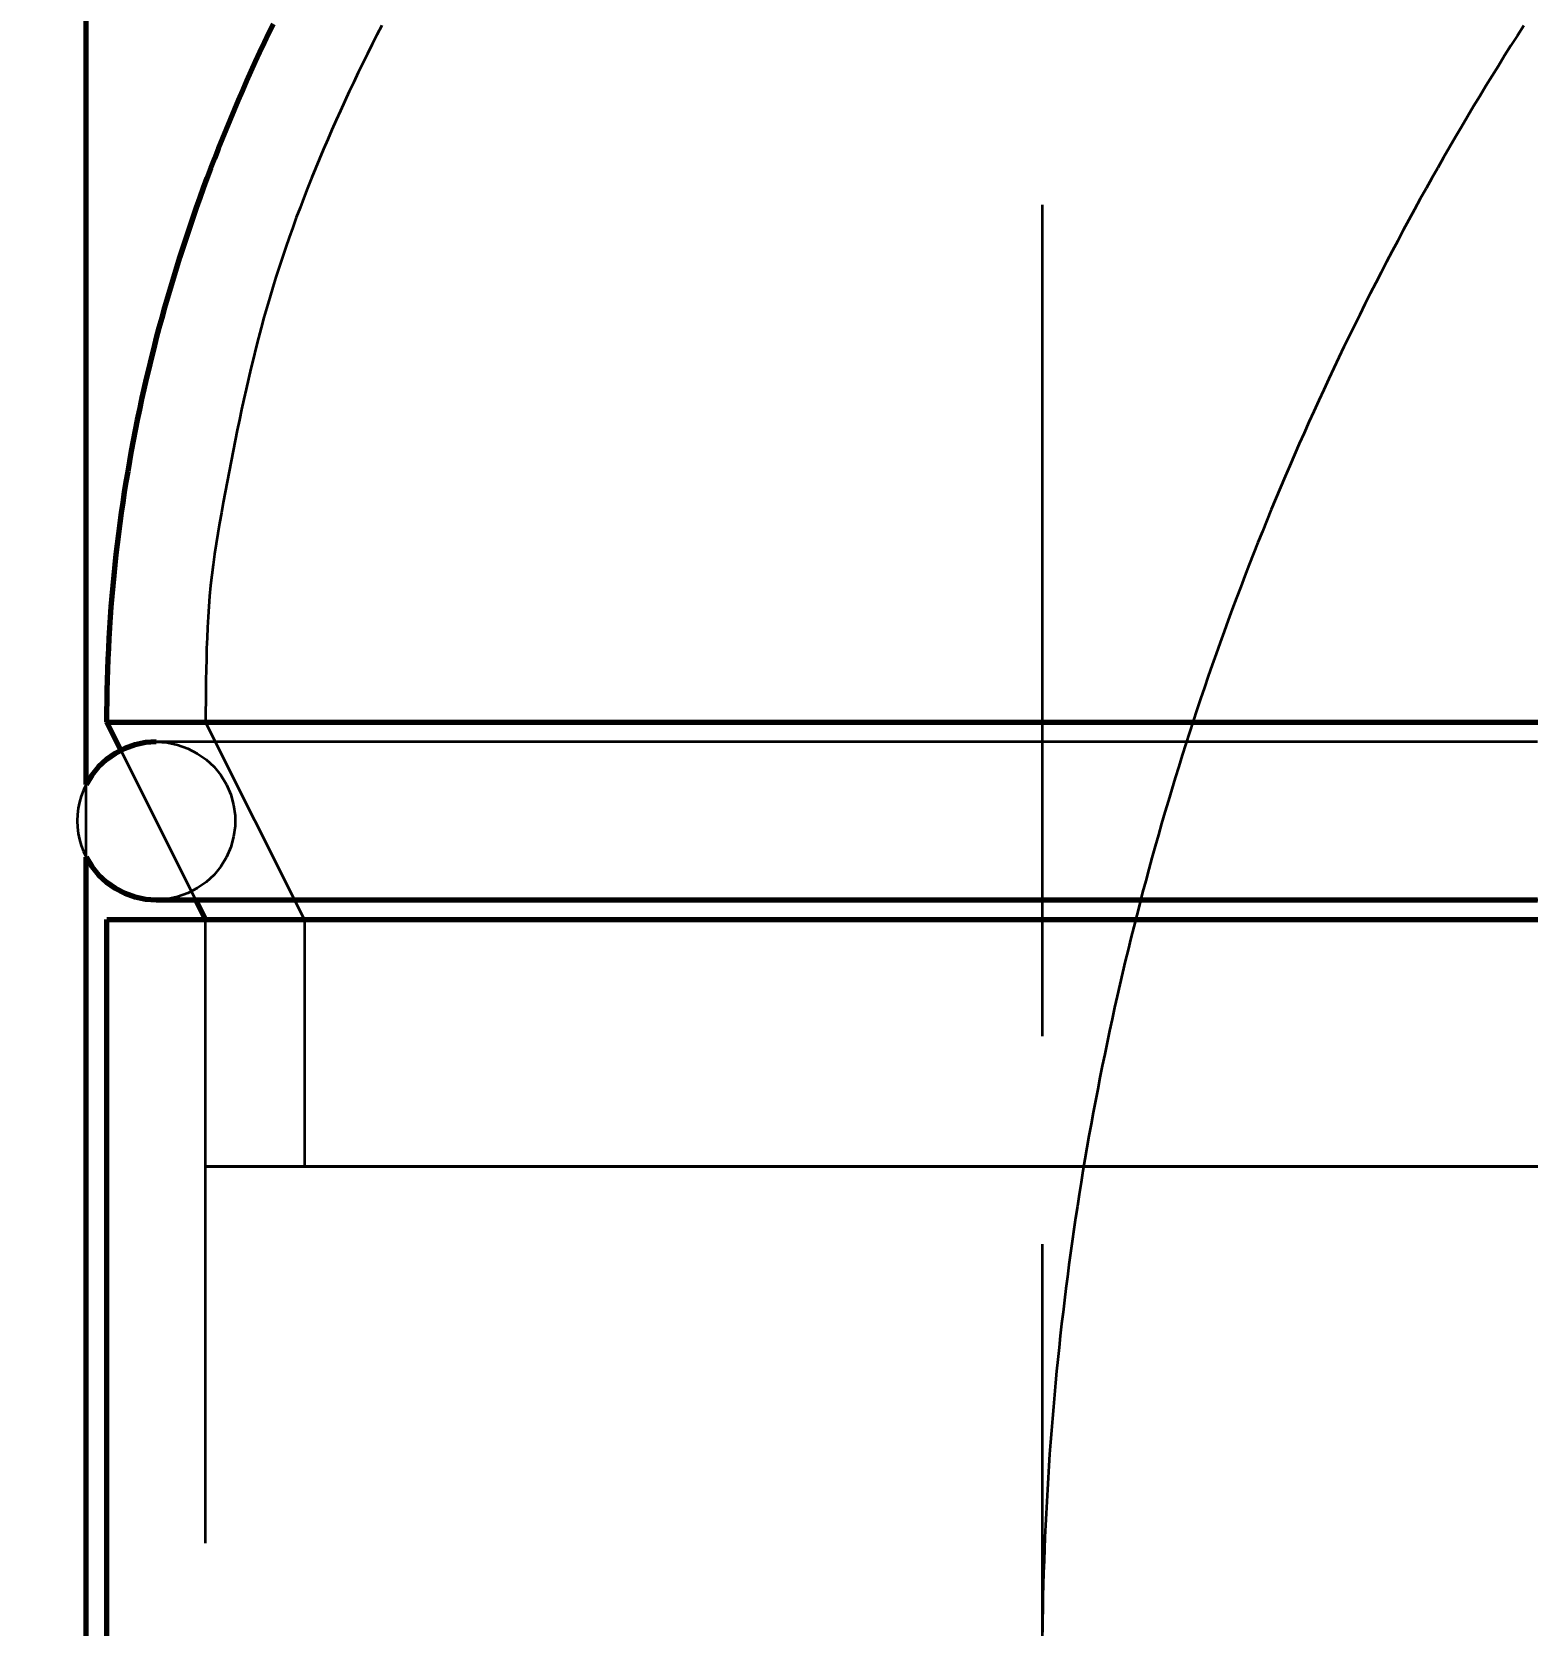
# Model space of a CAD drawing. Header units: millimetres. Extents: x 0 to 2382, y 0 to 420.
# Drawn here: x 139.64 to 146.83, y 294.11 to 301.77 of the extents above; entities that cross this region are included whole.
import ezdxf

# ---------------------------------------------------------------- set-up
doc = ezdxf.new("R2010")
doc.units = ezdxf.units.MM
doc.linetypes.add('IRAM-E-TRAZOS', pattern=[5, 4, -1])
for name, color, linetype, lineweight in [('01-VISIBLE', 7, 'CONTINUOUS', 70), ('02-OCULTA', 4, 'IRAM-E-TRAZOS', 35), ('04-COTA', 3, 'CONTINUOUS', 18)]:
    doc.layers.add(name, color=color, linetype=linetype, lineweight=lineweight)
doc.styles.add('ISO3098', font='isocpeur.ttf')
doc.dimstyles.new('FLAMA-IRAM', dxfattribs={"dimtxt": 3.5, "dimasz": 3.5, "dimexe": 2, "dimexo": 1.5, "dimgap": 1, "dimtad": 1, "dimdec": 1, "dimtxsty": 'ISO3098', "dimblk": 'IRAM_FLECHA', "dimblk1": 'IRAM_FLECHA', "dimblk2": 'IRAM_FLECHA', "dimcen": 2.5, "dimclrd": 256, "dimclre": 256, "dimclrt": 256, "dimazin": 3, "dimtfac": 1, "dimtmove": 0, "dimatfit": 3, "dimlwd": 18, "dimlwe": 18})

# ---------------------------------------------------------------- blocks, each defined once
blk = doc.blocks.new('IRAM_FLECHA')
blk.add_solid([(0, 0), (-1, 0.125), (-1, -0.125)])

msp = doc.modelspace()

# ---------------------------------------------------------------- linework, layer by layer
at = {"layer": '01-VISIBLE'}
for p, q in [((139.9, 298.1496), (139.9, 313.9621)), ((140.0676, 298.3149), (140, 298.45)), ((139.9, 285), (139.9, 297.8004)), ((140.475, 297.5), (140.4275, 297.595)), ((140, 270.2008), (140, 297.5))]:
    msp.add_line(p, q, dxfattribs=at)
for points in [[(140, 298.45), (140.0001, 298.5005), (140.0006, 298.551), (140.0014, 298.6015), (140.0026, 298.652), (140.0042, 298.7025), (140.0061, 298.7529), (140.0084, 298.8034), (140.011, 298.8538), (140.014, 298.9042), (140.0174, 298.9546), (140.0211, 299.005), (140.0252, 299.0553), (140.0296, 299.1056), (140.0344, 299.1559), (140.0396, 299.2061), (140.0451, 299.2563), (140.0509, 299.3065), (140.0571, 299.3566), (140.0636, 299.4067), (140.0705, 299.4567), (140.0777, 299.5067), (140.0853, 299.5567), (140.0932, 299.6065), (140.1015, 299.6564), (140.1101, 299.7061), (140.119, 299.7558), (140.1283, 299.8055), (140.1379, 299.8551), (140.1478, 299.9046), (140.1581, 299.954), (140.1687, 300.0034), (140.1797, 300.0527), (140.1909, 300.1019), (140.2025, 300.1511), (140.2144, 300.2002), (140.2267, 300.2492), (140.2392, 300.2981), (140.2521, 300.3469), (140.2653, 300.3957), (140.2788, 300.4443), (140.2927, 300.4929), (140.3068, 300.5414), (140.3213, 300.5897), (140.3361, 300.638), (140.3512, 300.6862), (140.3666, 300.7343), (140.3823, 300.7823), (140.3983, 300.8302), (140.4146, 300.878), (140.4312, 300.9257), (140.4481, 300.9733), (140.4653, 301.0208), (140.4828, 301.0682), (140.5006, 301.1154), (140.5187, 301.1626), (140.5371, 301.2096), (140.5557, 301.2565), (140.5747, 301.3034), (140.5939, 301.35), (140.6135, 301.3966), (140.6333, 301.4431), (140.6534, 301.4894), (140.6737, 301.5356), (140.6944, 301.5817), (140.7153, 301.6277), (140.7365, 301.6735), (140.7579, 301.7192), (140.7797, 301.7648), (140.8016, 301.8103)], [(140, 298.45), (140.0975, 298.45), (140.195, 298.45), (140.2925, 298.45), (140.39, 298.45), (140.4875, 298.45), (140.585, 298.45), (140.6825, 298.45), (140.78, 298.45), (140.8775, 298.45), (140.975, 298.45), (141.0725, 298.45), (141.17, 298.45), (141.2675, 298.45), (141.365, 298.45), (141.4625, 298.45), (141.56, 298.45), (141.6575, 298.45), (141.755, 298.45), (141.8525, 298.45), (141.95, 298.45), (142.0475, 298.45), (142.145, 298.45), (142.2425, 298.45), (142.34, 298.45), (142.4375, 298.45), (142.535, 298.45), (142.6325, 298.45), (142.73, 298.45), (142.8275, 298.45), (142.925, 298.45), (143.0225, 298.45), (143.12, 298.45), (143.2175, 298.45), (143.315, 298.45), (143.4125, 298.45), (143.51, 298.45), (143.6075, 298.45), (143.705, 298.45), (143.8025, 298.45), (143.9, 298.45), (143.9975, 298.45), (144.095, 298.45), (144.1925, 298.45), (144.29, 298.45), (144.3875, 298.45), (144.485, 298.45), (144.5825, 298.45), (144.68, 298.45), (144.7775, 298.45), (144.875, 298.45), (144.9725, 298.45), (145.07, 298.45), (145.1675, 298.45), (145.265, 298.45), (145.3625, 298.45), (145.46, 298.45), (145.5575, 298.45), (145.655, 298.45), (145.7525, 298.45), (145.85, 298.45), (145.9475, 298.45), (146.045, 298.45), (146.1425, 298.45), (146.24, 298.45), (146.3375, 298.45), (146.435, 298.45), (146.5325, 298.45), (146.63, 298.45), (146.7275, 298.45), (146.825, 298.45), (146.9225, 298.45)], [(140.2375, 298.355), (140.1857, 298.3515), (140.1349, 298.3409), (140.086, 298.3235), (140.04, 298.2996), (139.9976, 298.2697), (139.9597, 298.2342), (139.9269, 298.194), (139.9, 298.1496)], [(139.9, 297.8004), (139.9269, 297.756), (139.9597, 297.7158), (139.9976, 297.6803), (140.04, 297.6504), (140.086, 297.6265), (140.1349, 297.6091), (140.1857, 297.5985), (140.2375, 297.595)], [(140.2375, 297.595), (140.2692, 297.595), (140.3008, 297.595), (140.3325, 297.595), (140.3642, 297.595), (140.3958, 297.595), (140.4275, 297.595)], [(140.2375, 297.595), (140.3338, 297.595), (140.4301, 297.595), (140.5264, 297.595), (140.6228, 297.595), (140.7191, 297.595), (140.8154, 297.595), (140.9117, 297.595), (141.008, 297.595), (141.1043, 297.595), (141.2006, 297.595), (141.2969, 297.595), (141.3933, 297.595), (141.4896, 297.595), (141.5859, 297.595), (141.6822, 297.595), (141.7785, 297.595), (141.8748, 297.595), (141.9711, 297.595), (142.0674, 297.595), (142.1638, 297.595), (142.2601, 297.595), (142.3564, 297.595), (142.4527, 297.595), (142.549, 297.595), (142.6453, 297.595), (142.7416, 297.595), (142.8379, 297.595), (142.9343, 297.595), (143.0306, 297.595), (143.1269, 297.595), (143.2232, 297.595), (143.3195, 297.595), (143.4158, 297.595), (143.5121, 297.595), (143.6084, 297.595), (143.7048, 297.595), (143.8011, 297.595), (143.8974, 297.595), (143.9937, 297.595), (144.09, 297.595), (144.1863, 297.595), (144.2826, 297.595), (144.3789, 297.595), (144.4753, 297.595), (144.5716, 297.595), (144.6679, 297.595), (144.7642, 297.595), (144.8605, 297.595), (144.9568, 297.595), (145.0531, 297.595), (145.1494, 297.595), (145.2458, 297.595), (145.3421, 297.595), (145.4384, 297.595), (145.5347, 297.595), (145.631, 297.595), (145.7273, 297.595), (145.8236, 297.595), (145.9199, 297.595), (146.0163, 297.595), (146.1126, 297.595), (146.2089, 297.595), (146.3052, 297.595), (146.4015, 297.595), (146.4978, 297.595), (146.5941, 297.595), (146.6904, 297.595), (146.7868, 297.595), (146.8831, 297.595)], [(140, 297.5), (140.0975, 297.5), (140.195, 297.5), (140.2925, 297.5), (140.39, 297.5), (140.4875, 297.5), (140.585, 297.5), (140.6825, 297.5), (140.78, 297.5), (140.8775, 297.5), (140.975, 297.5), (141.0725, 297.5), (141.17, 297.5), (141.2675, 297.5), (141.365, 297.5), (141.4625, 297.5), (141.56, 297.5), (141.6575, 297.5), (141.755, 297.5), (141.8525, 297.5), (141.95, 297.5), (142.0475, 297.5), (142.145, 297.5), (142.2425, 297.5), (142.34, 297.5), (142.4375, 297.5), (142.535, 297.5), (142.6325, 297.5), (142.73, 297.5), (142.8275, 297.5), (142.925, 297.5), (143.0225, 297.5), (143.12, 297.5), (143.2175, 297.5), (143.315, 297.5), (143.4125, 297.5), (143.51, 297.5), (143.6075, 297.5), (143.705, 297.5), (143.8025, 297.5), (143.9, 297.5), (143.9975, 297.5), (144.095, 297.5), (144.1925, 297.5), (144.29, 297.5), (144.3875, 297.5), (144.485, 297.5), (144.5825, 297.5), (144.68, 297.5), (144.7775, 297.5), (144.875, 297.5), (144.9725, 297.5), (145.07, 297.5), (145.1675, 297.5), (145.265, 297.5), (145.3625, 297.5), (145.46, 297.5), (145.5575, 297.5), (145.655, 297.5), (145.7525, 297.5), (145.85, 297.5), (145.9475, 297.5), (146.045, 297.5), (146.1425, 297.5), (146.24, 297.5), (146.3375, 297.5), (146.435, 297.5), (146.5325, 297.5), (146.63, 297.5), (146.7275, 297.5), (146.825, 297.5), (146.9225, 297.5)]]:
    msp.add_lwpolyline(points, dxfattribs=at)
at = {"layer": '02-OCULTA'}
for p, q in [((144.5, 305.9382), (144.5, 290.177)), ((140.95, 297.5), (140.475, 298.45)), ((140.4275, 297.595), (140.0676, 298.3149)), ((139.9, 297.8004), (139.9, 298.1496)), ((140.475, 229.5), (140.475, 297.5)), ((140.475, 296.3125), (140.475, 297.5)), ((140.95, 297.5), (140.95, 296.3125))]:
    msp.add_line(p, q, dxfattribs=at)
for points in [[(141.3223, 301.8015), (141.2992, 301.7565), (141.2764, 301.7113), (141.2539, 301.666), (141.2315, 301.6206), (141.2095, 301.5751), (141.1877, 301.5294), (141.1661, 301.4837), (141.1448, 301.4378), (141.1237, 301.3918), (141.103, 301.3456), (141.0824, 301.2994), (141.0622, 301.253), (141.0423, 301.2065), (141.0226, 301.1599), (141.0033, 301.1131), (140.9842, 301.0663), (140.9655, 301.0193), (140.9471, 300.9721), (140.929, 300.9249), (140.9113, 300.8775), (140.894, 300.8299), (140.877, 300.7823), (140.8604, 300.7345), (140.8442, 300.6865), (140.8284, 300.6385), (140.813, 300.5903), (140.798, 300.5419), (140.7835, 300.4935), (140.7694, 300.4449), (140.7554, 300.3963), (140.7422, 300.3474), (140.7294, 300.2985), (140.717, 300.2494), (140.7048, 300.2003), (140.6928, 300.1512), (140.6811, 300.1019), (140.6697, 300.0526), (140.6586, 300.0033), (140.6478, 299.9539), (140.6372, 299.9044), (140.6269, 299.8548), (140.6168, 299.8053), (140.607, 299.7556), (140.5973, 299.706), (140.5878, 299.6563), (140.5784, 299.6065), (140.5692, 299.5568), (140.56, 299.507), (140.551, 299.4572), (140.5422, 299.4074), (140.5337, 299.3576), (140.5255, 299.3076), (140.5178, 299.2576), (140.5107, 299.2075), (140.5043, 299.1573), (140.4987, 299.107), (140.4939, 299.0567), (140.4898, 299.0062), (140.4865, 298.9558), (140.4837, 298.9052), (140.4815, 298.8547), (140.4797, 298.8041), (140.4783, 298.7536), (140.4772, 298.703), (140.4763, 298.6524), (140.4757, 298.6018), (140.4752, 298.5512), (140.475, 298.5006), (140.475, 298.45)], [(146.8175, 301.8016), (146.7867, 301.7535), (146.756, 301.7052), (146.7256, 301.6568), (146.6954, 301.6082), (146.6653, 301.5596), (146.6355, 301.5108), (146.6058, 301.4619), (146.5764, 301.413), (146.5471, 301.3638), (146.518, 301.3146), (146.4891, 301.2653), (146.4604, 301.2158), (146.4319, 301.1663), (146.4036, 301.1166), (146.3755, 301.0668), (146.3476, 301.0169), (146.3198, 300.9669), (146.2923, 300.9168), (146.265, 300.8666), (146.2379, 300.8163), (146.2109, 300.7658), (146.1842, 300.7153), (146.1576, 300.6647), (146.1313, 300.6139), (146.1051, 300.5631), (146.0792, 300.5121), (146.0535, 300.4611), (146.0279, 300.4099), (146.0026, 300.3587), (145.9774, 300.3073), (145.9525, 300.2559), (145.9277, 300.2043), (145.9032, 300.1527), (145.8789, 300.101), (145.8547, 300.0491), (145.8308, 299.9972), (145.8071, 299.9452), (145.7835, 299.8931), (145.7602, 299.8409), (145.7371, 299.7886), (145.7142, 299.7362), (145.6915, 299.6837), (145.669, 299.6312), (145.6467, 299.5785), (145.6246, 299.5258), (145.6027, 299.473), (145.581, 299.4201), (145.5596, 299.3671), (145.5383, 299.314), (145.5173, 299.2609), (145.4964, 299.2076), (145.4758, 299.1543), (145.4554, 299.1009), (145.4351, 299.0474), (145.4151, 298.9939), (145.3953, 298.9402), (145.3757, 298.8865), (145.3564, 298.8327), (145.3372, 298.7789), (145.3182, 298.7249), (145.2995, 298.6709), (145.2809, 298.6168), (145.2626, 298.5627), (145.2445, 298.5084), (145.2266, 298.4541), (145.2089, 298.3998), (145.1914, 298.3453), (145.1742, 298.2908), (145.1571, 298.2363), (145.1403, 298.1816), (145.1237, 298.1269), (145.1073, 298.0722), (145.0911, 298.0173), (145.0751, 297.9624), (145.0593, 297.9075), (145.0438, 297.8524), (145.0285, 297.7974), (145.0133, 297.7422), (144.9984, 297.687), (144.9837, 297.6318), (144.9693, 297.5765), (144.955, 297.5211), (144.941, 297.4657), (144.9272, 297.4102), (144.9136, 297.3547), (144.9002, 297.2991), (144.887, 297.2434), (144.874, 297.1878), (144.8613, 297.132), (144.8488, 297.0762), (144.8365, 297.0204), (144.8244, 296.9645), (144.8125, 296.9086), (144.8009, 296.8526), (144.7895, 296.7966), (144.7783, 296.7405), (144.7673, 296.6844), (144.7565, 296.6283), (144.746, 296.5721), (144.7356, 296.5158), (144.7255, 296.4596), (144.7156, 296.4033), (144.706, 296.3469), (144.6965, 296.2905), (144.6873, 296.2341), (144.6783, 296.1776), (144.6695, 296.1211), (144.6609, 296.0646), (144.6526, 296.0081), (144.6445, 295.9515), (144.6366, 295.8948), (144.6289, 295.8382), (144.6214, 295.7815), (144.6142, 295.7248), (144.6072, 295.668), (144.6004, 295.6113), (144.5938, 295.5545), (144.5875, 295.4977), (144.5813, 295.4408), (144.5754, 295.384), (144.5697, 295.3271), (144.5643, 295.2702), (144.559, 295.2132), (144.554, 295.1563), (144.5492, 295.0993), (144.5446, 295.0423), (144.5403, 294.9853), (144.5362, 294.9283), (144.5323, 294.8712), (144.5286, 294.8142), (144.5251, 294.7571), (144.5219, 294.7), (144.5189, 294.6429), (144.5161, 294.5858), (144.5135, 294.5287), (144.5112, 294.4716), (144.509, 294.4145), (144.5071, 294.3573), (144.5055, 294.3002), (144.504, 294.243), (144.5028, 294.1858), (144.5018, 294.1287), (144.501, 294.0715)], [(146.8175, 301.8016), (146.7867, 301.7535), (146.756, 301.7052), (146.7256, 301.6568), (146.6954, 301.6082), (146.6653, 301.5596), (146.6355, 301.5108), (146.6058, 301.4619), (146.5764, 301.413), (146.5471, 301.3638), (146.518, 301.3146), (146.4891, 301.2653), (146.4604, 301.2158), (146.4319, 301.1663), (146.4036, 301.1166), (146.3755, 301.0668), (146.3476, 301.0169), (146.3198, 300.9669), (146.2923, 300.9168), (146.265, 300.8666), (146.2379, 300.8163), (146.2109, 300.7658), (146.1842, 300.7153), (146.1576, 300.6647), (146.1313, 300.6139), (146.1051, 300.5631), (146.0792, 300.5121), (146.0535, 300.4611), (146.0279, 300.4099), (146.0026, 300.3587), (145.9774, 300.3073), (145.9525, 300.2559), (145.9277, 300.2043), (145.9032, 300.1527), (145.8789, 300.101), (145.8547, 300.0491), (145.8308, 299.9972), (145.8071, 299.9452), (145.7835, 299.8931), (145.7602, 299.8409), (145.7371, 299.7886), (145.7142, 299.7362), (145.6915, 299.6837), (145.669, 299.6312), (145.6467, 299.5785), (145.6246, 299.5258), (145.6027, 299.473), (145.581, 299.4201), (145.5596, 299.3671), (145.5383, 299.314), (145.5173, 299.2609), (145.4964, 299.2076), (145.4758, 299.1543), (145.4554, 299.1009), (145.4351, 299.0474), (145.4151, 298.9939), (145.3953, 298.9402), (145.3757, 298.8865), (145.3564, 298.8327), (145.3372, 298.7789), (145.3182, 298.7249), (145.2995, 298.6709), (145.2809, 298.6168), (145.2626, 298.5627), (145.2445, 298.5084), (145.2266, 298.4541), (145.2089, 298.3998), (145.1914, 298.3453), (145.1742, 298.2908), (145.1571, 298.2363), (145.1403, 298.1816), (145.1237, 298.1269), (145.1073, 298.0722), (145.0911, 298.0173), (145.0751, 297.9624), (145.0593, 297.9075), (145.0438, 297.8524), (145.0285, 297.7974), (145.0133, 297.7422), (144.9984, 297.687), (144.9837, 297.6318), (144.9693, 297.5765), (144.955, 297.5211), (144.941, 297.4657), (144.9272, 297.4102), (144.9136, 297.3547), (144.9002, 297.2991), (144.887, 297.2434), (144.874, 297.1878), (144.8613, 297.132), (144.8488, 297.0762), (144.8365, 297.0204), (144.8244, 296.9645), (144.8125, 296.9086), (144.8009, 296.8526), (144.7895, 296.7966), (144.7783, 296.7405), (144.7673, 296.6844), (144.7565, 296.6283), (144.746, 296.5721), (144.7356, 296.5158), (144.7255, 296.4596), (144.7156, 296.4033), (144.706, 296.3469), (144.6965, 296.2905), (144.6873, 296.2341), (144.6783, 296.1776), (144.6695, 296.1211), (144.6609, 296.0646), (144.6526, 296.0081), (144.6445, 295.9515), (144.6366, 295.8948), (144.6289, 295.8382), (144.6214, 295.7815), (144.6142, 295.7248), (144.6072, 295.668), (144.6004, 295.6113), (144.5938, 295.5545), (144.5875, 295.4977), (144.5813, 295.4408), (144.5754, 295.384), (144.5697, 295.3271), (144.5643, 295.2702), (144.559, 295.2132), (144.554, 295.1563), (144.5492, 295.0993), (144.5446, 295.0423), (144.5403, 294.9853), (144.5362, 294.9283), (144.5323, 294.8712), (144.5286, 294.8142), (144.5251, 294.7571), (144.5219, 294.7), (144.5189, 294.6429), (144.5161, 294.5858), (144.5135, 294.5287), (144.5112, 294.4716), (144.509, 294.4145), (144.5071, 294.3573), (144.5055, 294.3002), (144.504, 294.243), (144.5028, 294.1858), (144.5018, 294.1287), (144.501, 294.0715)], [(146.9225, 298.45), (146.825, 298.45), (146.7275, 298.45), (146.63, 298.45), (146.5325, 298.45), (146.435, 298.45), (146.3375, 298.45), (146.24, 298.45), (146.1425, 298.45), (146.045, 298.45), (145.9475, 298.45), (145.85, 298.45), (145.7525, 298.45), (145.655, 298.45), (145.5575, 298.45), (145.46, 298.45), (145.3625, 298.45), (145.265, 298.45), (145.1675, 298.45), (145.07, 298.45), (144.9725, 298.45), (144.875, 298.45), (144.7775, 298.45), (144.68, 298.45), (144.5825, 298.45), (144.485, 298.45), (144.3875, 298.45), (144.29, 298.45), (144.1925, 298.45), (144.095, 298.45), (143.9975, 298.45), (143.9, 298.45), (143.8025, 298.45), (143.705, 298.45), (143.6075, 298.45), (143.51, 298.45), (143.4125, 298.45), (143.315, 298.45), (143.2175, 298.45), (143.12, 298.45), (143.0225, 298.45), (142.925, 298.45), (142.8275, 298.45), (142.73, 298.45), (142.6325, 298.45), (142.535, 298.45), (142.4375, 298.45), (142.34, 298.45), (142.2425, 298.45), (142.145, 298.45), (142.0475, 298.45), (141.95, 298.45), (141.8525, 298.45), (141.755, 298.45), (141.6575, 298.45), (141.56, 298.45), (141.4625, 298.45), (141.365, 298.45), (141.2675, 298.45), (141.17, 298.45), (141.0725, 298.45), (140.975, 298.45), (140.8775, 298.45), (140.78, 298.45), (140.6825, 298.45), (140.585, 298.45), (140.4875, 298.45), (140.39, 298.45), (140.2925, 298.45), (140.195, 298.45), (140.0975, 298.45), (140, 298.45)], [(146.8484, 298.45), (146.7533, 298.45), (146.6581, 298.45), (146.563, 298.45), (146.4679, 298.45), (146.3728, 298.45), (146.2776, 298.45), (146.1825, 298.45), (146.0874, 298.45), (145.9923, 298.45), (145.8971, 298.45), (145.802, 298.45), (145.7069, 298.45), (145.6118, 298.45), (145.5166, 298.45), (145.4215, 298.45), (145.3264, 298.45), (145.2313, 298.45), (145.1361, 298.45), (145.041, 298.45), (144.9459, 298.45), (144.8508, 298.45), (144.7556, 298.45), (144.6605, 298.45), (144.5654, 298.45), (144.4703, 298.45), (144.3751, 298.45), (144.28, 298.45), (144.1849, 298.45), (144.0898, 298.45), (143.9946, 298.45), (143.8995, 298.45), (143.8044, 298.45), (143.7093, 298.45), (143.6141, 298.45), (143.519, 298.45), (143.4239, 298.45), (143.3288, 298.45), (143.2336, 298.45), (143.1385, 298.45), (143.0434, 298.45), (142.9483, 298.45), (142.8531, 298.45), (142.758, 298.45), (142.6629, 298.45), (142.5678, 298.45), (142.4726, 298.45), (142.3775, 298.45), (142.2824, 298.45), (142.1873, 298.45), (142.0921, 298.45), (141.997, 298.45), (141.9019, 298.45), (141.8068, 298.45), (141.7116, 298.45), (141.6165, 298.45), (141.5214, 298.45), (141.4263, 298.45), (141.3311, 298.45), (141.236, 298.45), (141.1409, 298.45), (141.0458, 298.45), (140.9506, 298.45), (140.8555, 298.45), (140.7604, 298.45), (140.6653, 298.45), (140.5701, 298.45), (140.475, 298.45)], [(140.475, 298.45), (140.5701, 298.45), (140.6653, 298.45), (140.7604, 298.45), (140.8555, 298.45), (140.9506, 298.45), (141.0458, 298.45), (141.1409, 298.45), (141.236, 298.45), (141.3311, 298.45), (141.4263, 298.45), (141.5214, 298.45), (141.6165, 298.45), (141.7116, 298.45), (141.8068, 298.45), (141.9019, 298.45), (141.997, 298.45), (142.0921, 298.45), (142.1873, 298.45), (142.2824, 298.45), (142.3775, 298.45), (142.4726, 298.45), (142.5678, 298.45), (142.6629, 298.45), (142.758, 298.45), (142.8531, 298.45), (142.9483, 298.45), (143.0434, 298.45), (143.1385, 298.45), (143.2336, 298.45), (143.3288, 298.45), (143.4239, 298.45), (143.519, 298.45), (143.6141, 298.45), (143.7093, 298.45), (143.8044, 298.45), (143.8995, 298.45), (143.9946, 298.45), (144.0898, 298.45), (144.1849, 298.45), (144.28, 298.45), (144.3751, 298.45), (144.4703, 298.45), (144.5654, 298.45), (144.6605, 298.45), (144.7556, 298.45), (144.8508, 298.45), (144.9459, 298.45), (145.041, 298.45), (145.1361, 298.45), (145.2313, 298.45), (145.3264, 298.45), (145.4215, 298.45), (145.5166, 298.45), (145.6118, 298.45), (145.7069, 298.45), (145.802, 298.45), (145.8971, 298.45), (145.9923, 298.45), (146.0874, 298.45), (146.1825, 298.45), (146.2776, 298.45), (146.3728, 298.45), (146.4679, 298.45), (146.563, 298.45), (146.6581, 298.45), (146.7533, 298.45), (146.8484, 298.45)], [(146.8831, 298.355), (146.7868, 298.355), (146.6904, 298.355), (146.5941, 298.355), (146.4978, 298.355), (146.4015, 298.355), (146.3052, 298.355), (146.2089, 298.355), (146.1126, 298.355), (146.0163, 298.355), (145.9199, 298.355), (145.8236, 298.355), (145.7273, 298.355), (145.631, 298.355), (145.5347, 298.355), (145.4384, 298.355), (145.3421, 298.355), (145.2458, 298.355), (145.1494, 298.355), (145.0531, 298.355), (144.9568, 298.355), (144.8605, 298.355), (144.7642, 298.355), (144.6679, 298.355), (144.5716, 298.355), (144.4753, 298.355), (144.3789, 298.355), (144.2826, 298.355), (144.1863, 298.355), (144.09, 298.355), (143.9937, 298.355), (143.8974, 298.355), (143.8011, 298.355), (143.7048, 298.355), (143.6084, 298.355), (143.5121, 298.355), (143.4158, 298.355), (143.3195, 298.355), (143.2232, 298.355), (143.1269, 298.355), (143.0306, 298.355), (142.9343, 298.355), (142.8379, 298.355), (142.7416, 298.355), (142.6453, 298.355), (142.549, 298.355), (142.4527, 298.355), (142.3564, 298.355), (142.2601, 298.355), (142.1638, 298.355), (142.0674, 298.355), (141.9711, 298.355), (141.8748, 298.355), (141.7785, 298.355), (141.6822, 298.355), (141.5859, 298.355), (141.4896, 298.355), (141.3933, 298.355), (141.2969, 298.355), (141.2006, 298.355), (141.1043, 298.355), (141.008, 298.355), (140.9117, 298.355), (140.8154, 298.355), (140.7191, 298.355), (140.6228, 298.355), (140.5264, 298.355), (140.4301, 298.355), (140.3338, 298.355), (140.2375, 298.355)], [(146.8831, 298.355), (146.7868, 298.355), (146.6904, 298.355), (146.5941, 298.355), (146.4978, 298.355), (146.4015, 298.355), (146.3052, 298.355), (146.2089, 298.355), (146.1126, 298.355), (146.0163, 298.355), (145.9199, 298.355), (145.8236, 298.355), (145.7273, 298.355), (145.631, 298.355), (145.5347, 298.355), (145.4384, 298.355), (145.3421, 298.355), (145.2458, 298.355), (145.1494, 298.355), (145.0531, 298.355), (144.9568, 298.355), (144.8605, 298.355), (144.7642, 298.355), (144.6679, 298.355), (144.5716, 298.355), (144.4753, 298.355), (144.3789, 298.355), (144.2826, 298.355), (144.1863, 298.355), (144.09, 298.355), (143.9937, 298.355), (143.8974, 298.355), (143.8011, 298.355), (143.7048, 298.355), (143.6084, 298.355), (143.5121, 298.355), (143.4158, 298.355), (143.3195, 298.355), (143.2232, 298.355), (143.1269, 298.355), (143.0306, 298.355), (142.9343, 298.355), (142.8379, 298.355), (142.7416, 298.355), (142.6453, 298.355), (142.549, 298.355), (142.4527, 298.355), (142.3564, 298.355), (142.2601, 298.355), (142.1638, 298.355), (142.0674, 298.355), (141.9711, 298.355), (141.8748, 298.355), (141.7785, 298.355), (141.6822, 298.355), (141.5859, 298.355), (141.4896, 298.355), (141.3933, 298.355), (141.2969, 298.355), (141.2006, 298.355), (141.1043, 298.355), (141.008, 298.355), (140.9117, 298.355), (140.8154, 298.355), (140.7191, 298.355), (140.6228, 298.355), (140.5264, 298.355), (140.4301, 298.355), (140.3338, 298.355), (140.2375, 298.355)], [(140.2375, 298.355), (140.2892, 298.3515), (140.34, 298.3409), (140.3889, 298.3235), (140.4349, 298.2997), (140.4773, 298.2698), (140.5152, 298.2344), (140.5479, 298.1941), (140.5749, 298.1498), (140.5956, 298.1023), (140.6096, 298.0523), (140.6166, 298.0009), (140.6166, 297.9491), (140.6096, 297.8977), (140.5956, 297.8477), (140.5749, 297.8002), (140.5479, 297.7559), (140.5152, 297.7156), (140.4773, 297.6802), (140.4349, 297.6503), (140.3889, 297.6265), (140.34, 297.6091), (140.2892, 297.5985), (140.2375, 297.595)], [(139.9, 298.1496), (139.8872, 298.1222), (139.8766, 298.0939), (139.8683, 298.0649), (139.8623, 298.0352), (139.8587, 298.0052), (139.8575, 297.975)], [(139.8575, 297.975), (139.8587, 297.9448), (139.8623, 297.9148), (139.8683, 297.8851), (139.8766, 297.8561), (139.8872, 297.8278), (139.9, 297.8004)], [(140.4275, 297.595), (140.5229, 297.595), (140.6182, 297.595), (140.7136, 297.595), (140.809, 297.595), (140.9043, 297.595), (140.9997, 297.595), (141.095, 297.595), (141.1904, 297.595), (141.2858, 297.595), (141.3811, 297.595), (141.4765, 297.595), (141.5719, 297.595), (141.6672, 297.595), (141.7626, 297.595), (141.8579, 297.595), (141.9533, 297.595), (142.0487, 297.595), (142.144, 297.595), (142.2394, 297.595), (142.3348, 297.595), (142.4301, 297.595), (142.5255, 297.595), (142.6208, 297.595), (142.7162, 297.595), (142.8116, 297.595), (142.9069, 297.595), (143.0023, 297.595), (143.0977, 297.595), (143.193, 297.595), (143.2884, 297.595), (143.3837, 297.595), (143.4791, 297.595), (143.5745, 297.595), (143.6698, 297.595), (143.7652, 297.595), (143.8606, 297.595), (143.9559, 297.595), (144.0513, 297.595), (144.1466, 297.595), (144.242, 297.595), (144.3374, 297.595), (144.4327, 297.595), (144.5281, 297.595), (144.6235, 297.595), (144.7188, 297.595), (144.8142, 297.595), (144.9095, 297.595), (145.0049, 297.595), (145.1003, 297.595), (145.1956, 297.595), (145.291, 297.595), (145.3864, 297.595), (145.4817, 297.595), (145.5771, 297.595), (145.6724, 297.595), (145.7678, 297.595), (145.8632, 297.595), (145.9585, 297.595), (146.0539, 297.595), (146.1493, 297.595), (146.2446, 297.595), (146.34, 297.595), (146.4353, 297.595), (146.5307, 297.595), (146.6261, 297.595), (146.7214, 297.595), (146.8168, 297.595), (146.9122, 297.595)], [(146.9225, 297.5), (146.825, 297.5), (146.7275, 297.5), (146.63, 297.5), (146.5325, 297.5), (146.435, 297.5), (146.3375, 297.5), (146.24, 297.5), (146.1425, 297.5), (146.045, 297.5), (145.9475, 297.5), (145.85, 297.5), (145.7525, 297.5), (145.655, 297.5), (145.5575, 297.5), (145.46, 297.5), (145.3625, 297.5), (145.265, 297.5), (145.1675, 297.5), (145.07, 297.5), (144.9725, 297.5), (144.875, 297.5), (144.7775, 297.5), (144.68, 297.5), (144.5825, 297.5), (144.485, 297.5), (144.3875, 297.5), (144.29, 297.5), (144.1925, 297.5), (144.095, 297.5), (143.9975, 297.5), (143.9, 297.5), (143.8025, 297.5), (143.705, 297.5), (143.6075, 297.5), (143.51, 297.5), (143.4125, 297.5), (143.315, 297.5), (143.2175, 297.5), (143.12, 297.5), (143.0225, 297.5), (142.925, 297.5), (142.8275, 297.5), (142.73, 297.5), (142.6325, 297.5), (142.535, 297.5), (142.4375, 297.5), (142.34, 297.5), (142.2425, 297.5), (142.145, 297.5), (142.0475, 297.5), (141.95, 297.5), (141.8525, 297.5), (141.755, 297.5), (141.6575, 297.5), (141.56, 297.5), (141.4625, 297.5), (141.365, 297.5), (141.2675, 297.5), (141.17, 297.5), (141.0725, 297.5), (140.975, 297.5), (140.8775, 297.5), (140.78, 297.5), (140.6825, 297.5), (140.585, 297.5), (140.4875, 297.5), (140.39, 297.5), (140.2925, 297.5), (140.195, 297.5), (140.0975, 297.5), (140, 297.5)], [(146.8484, 297.5), (146.7533, 297.5), (146.6581, 297.5), (146.563, 297.5), (146.4679, 297.5), (146.3728, 297.5), (146.2776, 297.5), (146.1825, 297.5), (146.0874, 297.5), (145.9923, 297.5), (145.8971, 297.5), (145.802, 297.5), (145.7069, 297.5), (145.6118, 297.5), (145.5166, 297.5), (145.4215, 297.5), (145.3264, 297.5), (145.2313, 297.5), (145.1361, 297.5), (145.041, 297.5), (144.9459, 297.5), (144.8508, 297.5), (144.7556, 297.5), (144.6605, 297.5), (144.5654, 297.5), (144.4703, 297.5), (144.3751, 297.5), (144.28, 297.5), (144.1849, 297.5), (144.0898, 297.5), (143.9946, 297.5), (143.8995, 297.5), (143.8044, 297.5), (143.7093, 297.5), (143.6141, 297.5), (143.519, 297.5), (143.4239, 297.5), (143.3288, 297.5), (143.2336, 297.5), (143.1385, 297.5), (143.0434, 297.5), (142.9483, 297.5), (142.8531, 297.5), (142.758, 297.5), (142.6629, 297.5), (142.5678, 297.5), (142.4726, 297.5), (142.3775, 297.5), (142.2824, 297.5), (142.1873, 297.5), (142.0921, 297.5), (141.997, 297.5), (141.9019, 297.5), (141.8068, 297.5), (141.7116, 297.5), (141.6165, 297.5), (141.5214, 297.5), (141.4263, 297.5), (141.3311, 297.5), (141.236, 297.5), (141.1409, 297.5), (141.0458, 297.5), (140.9506, 297.5), (140.8555, 297.5), (140.7604, 297.5), (140.6653, 297.5), (140.5701, 297.5), (140.475, 297.5)], [(140.475, 297.5), (140.5701, 297.5), (140.6653, 297.5), (140.7604, 297.5), (140.8555, 297.5), (140.9506, 297.5), (141.0458, 297.5), (141.1409, 297.5), (141.236, 297.5), (141.3311, 297.5), (141.4263, 297.5), (141.5214, 297.5), (141.6165, 297.5), (141.7116, 297.5), (141.8068, 297.5), (141.9019, 297.5), (141.997, 297.5), (142.0921, 297.5), (142.1873, 297.5), (142.2824, 297.5), (142.3775, 297.5), (142.4726, 297.5), (142.5678, 297.5), (142.6629, 297.5), (142.758, 297.5), (142.8531, 297.5), (142.9483, 297.5), (143.0434, 297.5), (143.1385, 297.5), (143.2336, 297.5), (143.3288, 297.5), (143.4239, 297.5), (143.519, 297.5), (143.6141, 297.5), (143.7093, 297.5), (143.8044, 297.5), (143.8995, 297.5), (143.9946, 297.5), (144.0898, 297.5), (144.1849, 297.5), (144.28, 297.5), (144.3751, 297.5), (144.4703, 297.5), (144.5654, 297.5), (144.6605, 297.5), (144.7556, 297.5), (144.8508, 297.5), (144.9459, 297.5), (145.041, 297.5), (145.1361, 297.5), (145.2313, 297.5), (145.3264, 297.5), (145.4215, 297.5), (145.5166, 297.5), (145.6118, 297.5), (145.7069, 297.5), (145.802, 297.5), (145.8971, 297.5), (145.9923, 297.5), (146.0874, 297.5), (146.1825, 297.5), (146.2776, 297.5), (146.3728, 297.5), (146.4679, 297.5), (146.563, 297.5), (146.6581, 297.5), (146.7533, 297.5), (146.8484, 297.5)], [(146.8484, 297.5), (146.7533, 297.5), (146.6581, 297.5), (146.563, 297.5), (146.4679, 297.5), (146.3728, 297.5), (146.2776, 297.5), (146.1825, 297.5), (146.0874, 297.5), (145.9923, 297.5), (145.8971, 297.5), (145.802, 297.5), (145.7069, 297.5), (145.6118, 297.5), (145.5166, 297.5), (145.4215, 297.5), (145.3264, 297.5), (145.2313, 297.5), (145.1361, 297.5), (145.041, 297.5), (144.9459, 297.5), (144.8508, 297.5), (144.7556, 297.5), (144.6605, 297.5), (144.5654, 297.5), (144.4703, 297.5), (144.3751, 297.5), (144.28, 297.5), (144.1849, 297.5), (144.0898, 297.5), (143.9946, 297.5), (143.8995, 297.5), (143.8044, 297.5), (143.7093, 297.5), (143.6141, 297.5), (143.519, 297.5), (143.4239, 297.5), (143.3288, 297.5), (143.2336, 297.5), (143.1385, 297.5), (143.0434, 297.5), (142.9483, 297.5), (142.8531, 297.5), (142.758, 297.5), (142.6629, 297.5), (142.5678, 297.5), (142.4726, 297.5), (142.3775, 297.5), (142.2824, 297.5), (142.1873, 297.5), (142.0921, 297.5), (141.997, 297.5), (141.9019, 297.5), (141.8068, 297.5), (141.7116, 297.5), (141.6165, 297.5), (141.5214, 297.5), (141.4263, 297.5), (141.3311, 297.5), (141.236, 297.5), (141.1409, 297.5), (141.0458, 297.5), (140.9506, 297.5), (140.8555, 297.5), (140.7604, 297.5), (140.6653, 297.5), (140.5701, 297.5), (140.475, 297.5)], [(140.475, 297.5), (140.5701, 297.5), (140.6653, 297.5), (140.7604, 297.5), (140.8555, 297.5), (140.9506, 297.5), (141.0458, 297.5), (141.1409, 297.5), (141.236, 297.5), (141.3311, 297.5), (141.4263, 297.5), (141.5214, 297.5), (141.6165, 297.5), (141.7116, 297.5), (141.8068, 297.5), (141.9019, 297.5), (141.997, 297.5), (142.0921, 297.5), (142.1873, 297.5), (142.2824, 297.5), (142.3775, 297.5), (142.4726, 297.5), (142.5678, 297.5), (142.6629, 297.5), (142.758, 297.5), (142.8531, 297.5), (142.9483, 297.5), (143.0434, 297.5), (143.1385, 297.5), (143.2336, 297.5), (143.3288, 297.5), (143.4239, 297.5), (143.519, 297.5), (143.6141, 297.5), (143.7093, 297.5), (143.8044, 297.5), (143.8995, 297.5), (143.9946, 297.5), (144.0898, 297.5), (144.1849, 297.5), (144.28, 297.5), (144.3751, 297.5), (144.4703, 297.5), (144.5654, 297.5), (144.6605, 297.5), (144.7556, 297.5), (144.8508, 297.5), (144.9459, 297.5), (145.041, 297.5), (145.1361, 297.5), (145.2313, 297.5), (145.3264, 297.5), (145.4215, 297.5), (145.5166, 297.5), (145.6118, 297.5), (145.7069, 297.5), (145.802, 297.5), (145.8971, 297.5), (145.9923, 297.5), (146.0874, 297.5), (146.1825, 297.5), (146.2776, 297.5), (146.3728, 297.5), (146.4679, 297.5), (146.563, 297.5), (146.6581, 297.5), (146.7533, 297.5), (146.8484, 297.5)], [(146.886, 297.5), (146.7933, 297.5), (146.7005, 297.5), (146.6078, 297.5), (146.515, 297.5), (146.4223, 297.5), (146.3295, 297.5), (146.2368, 297.5), (146.144, 297.5), (146.0513, 297.5), (145.9585, 297.5), (145.8658, 297.5), (145.773, 297.5), (145.6803, 297.5), (145.5875, 297.5), (145.4948, 297.5), (145.402, 297.5), (145.3093, 297.5), (145.2165, 297.5), (145.1238, 297.5), (145.031, 297.5), (144.9383, 297.5), (144.8455, 297.5), (144.7528, 297.5), (144.66, 297.5), (144.5673, 297.5), (144.4745, 297.5), (144.3818, 297.5), (144.289, 297.5), (144.1963, 297.5), (144.1035, 297.5), (144.0108, 297.5), (143.918, 297.5), (143.8253, 297.5), (143.7325, 297.5), (143.6398, 297.5), (143.547, 297.5), (143.4543, 297.5), (143.3615, 297.5), (143.2688, 297.5), (143.176, 297.5), (143.0833, 297.5), (142.9905, 297.5), (142.8978, 297.5), (142.805, 297.5), (142.7123, 297.5), (142.6195, 297.5), (142.5268, 297.5), (142.434, 297.5), (142.3413, 297.5), (142.2485, 297.5), (142.1558, 297.5), (142.063, 297.5), (141.9703, 297.5), (141.8775, 297.5), (141.7848, 297.5), (141.692, 297.5), (141.5993, 297.5), (141.5065, 297.5), (141.4138, 297.5), (141.321, 297.5), (141.2283, 297.5), (141.1355, 297.5), (141.0428, 297.5), (140.95, 297.5)], [(140.95, 297.5), (141.0428, 297.5), (141.1355, 297.5), (141.2283, 297.5), (141.321, 297.5), (141.4138, 297.5), (141.5065, 297.5), (141.5993, 297.5), (141.692, 297.5), (141.7848, 297.5), (141.8775, 297.5), (141.9703, 297.5), (142.063, 297.5), (142.1558, 297.5), (142.2485, 297.5), (142.3413, 297.5), (142.434, 297.5), (142.5268, 297.5), (142.6195, 297.5), (142.7123, 297.5), (142.805, 297.5), (142.8978, 297.5), (142.9905, 297.5), (143.0833, 297.5), (143.176, 297.5), (143.2688, 297.5), (143.3615, 297.5), (143.4543, 297.5), (143.547, 297.5), (143.6398, 297.5), (143.7325, 297.5), (143.8253, 297.5), (143.918, 297.5), (144.0108, 297.5), (144.1035, 297.5), (144.1963, 297.5), (144.289, 297.5), (144.3818, 297.5), (144.4745, 297.5), (144.5673, 297.5), (144.66, 297.5), (144.7528, 297.5), (144.8455, 297.5), (144.9383, 297.5), (145.031, 297.5), (145.1238, 297.5), (145.2165, 297.5), (145.3093, 297.5), (145.402, 297.5), (145.4948, 297.5), (145.5875, 297.5), (145.6803, 297.5), (145.773, 297.5), (145.8658, 297.5), (145.9585, 297.5), (146.0513, 297.5), (146.144, 297.5), (146.2368, 297.5), (146.3295, 297.5), (146.4223, 297.5), (146.515, 297.5), (146.6078, 297.5), (146.7005, 297.5), (146.7933, 297.5), (146.886, 297.5)], [(146.8484, 296.3125), (146.7533, 296.3125), (146.6581, 296.3125), (146.563, 296.3125), (146.4679, 296.3125), (146.3728, 296.3125), (146.2776, 296.3125), (146.1825, 296.3125), (146.0874, 296.3125), (145.9923, 296.3125), (145.8971, 296.3125), (145.802, 296.3125), (145.7069, 296.3125), (145.6118, 296.3125), (145.5166, 296.3125), (145.4215, 296.3125), (145.3264, 296.3125), (145.2313, 296.3125), (145.1361, 296.3125), (145.041, 296.3125), (144.9459, 296.3125), (144.8508, 296.3125), (144.7556, 296.3125), (144.6605, 296.3125), (144.5654, 296.3125), (144.4703, 296.3125), (144.3751, 296.3125), (144.28, 296.3125), (144.1849, 296.3125), (144.0898, 296.3125), (143.9946, 296.3125), (143.8995, 296.3125), (143.8044, 296.3125), (143.7093, 296.3125), (143.6141, 296.3125), (143.519, 296.3125), (143.4239, 296.3125), (143.3288, 296.3125), (143.2336, 296.3125), (143.1385, 296.3125), (143.0434, 296.3125), (142.9483, 296.3125), (142.8531, 296.3125), (142.758, 296.3125), (142.6629, 296.3125), (142.5678, 296.3125), (142.4726, 296.3125), (142.3775, 296.3125), (142.2824, 296.3125), (142.1873, 296.3125), (142.0921, 296.3125), (141.997, 296.3125), (141.9019, 296.3125), (141.8068, 296.3125), (141.7116, 296.3125), (141.6165, 296.3125), (141.5214, 296.3125), (141.4263, 296.3125), (141.3311, 296.3125), (141.236, 296.3125), (141.1409, 296.3125), (141.0458, 296.3125), (140.9506, 296.3125), (140.8555, 296.3125), (140.7604, 296.3125), (140.6653, 296.3125), (140.5701, 296.3125), (140.475, 296.3125)], [(140.475, 296.3125), (140.5701, 296.3125), (140.6653, 296.3125), (140.7604, 296.3125), (140.8555, 296.3125), (140.9506, 296.3125), (141.0458, 296.3125), (141.1409, 296.3125), (141.236, 296.3125), (141.3311, 296.3125), (141.4263, 296.3125), (141.5214, 296.3125), (141.6165, 296.3125), (141.7116, 296.3125), (141.8068, 296.3125), (141.9019, 296.3125), (141.997, 296.3125), (142.0921, 296.3125), (142.1873, 296.3125), (142.2824, 296.3125), (142.3775, 296.3125), (142.4726, 296.3125), (142.5678, 296.3125), (142.6629, 296.3125), (142.758, 296.3125), (142.8531, 296.3125), (142.9483, 296.3125), (143.0434, 296.3125), (143.1385, 296.3125), (143.2336, 296.3125), (143.3288, 296.3125), (143.4239, 296.3125), (143.519, 296.3125), (143.6141, 296.3125), (143.7093, 296.3125), (143.8044, 296.3125), (143.8995, 296.3125), (143.9946, 296.3125), (144.0898, 296.3125), (144.1849, 296.3125), (144.28, 296.3125), (144.3751, 296.3125), (144.4703, 296.3125), (144.5654, 296.3125), (144.6605, 296.3125), (144.7556, 296.3125), (144.8508, 296.3125), (144.9459, 296.3125), (145.041, 296.3125), (145.1361, 296.3125), (145.2313, 296.3125), (145.3264, 296.3125), (145.4215, 296.3125), (145.5166, 296.3125), (145.6118, 296.3125), (145.7069, 296.3125), (145.802, 296.3125), (145.8971, 296.3125), (145.9923, 296.3125), (146.0874, 296.3125), (146.1825, 296.3125), (146.2776, 296.3125), (146.3728, 296.3125), (146.4679, 296.3125), (146.563, 296.3125), (146.6581, 296.3125), (146.7533, 296.3125), (146.8484, 296.3125)], [(146.886, 296.3125), (146.7933, 296.3125), (146.7005, 296.3125), (146.6078, 296.3125), (146.515, 296.3125), (146.4223, 296.3125), (146.3295, 296.3125), (146.2368, 296.3125), (146.144, 296.3125), (146.0513, 296.3125), (145.9585, 296.3125), (145.8658, 296.3125), (145.773, 296.3125), (145.6803, 296.3125), (145.5875, 296.3125), (145.4948, 296.3125), (145.402, 296.3125), (145.3093, 296.3125), (145.2165, 296.3125), (145.1238, 296.3125), (145.031, 296.3125), (144.9383, 296.3125), (144.8455, 296.3125), (144.7528, 296.3125), (144.66, 296.3125), (144.5673, 296.3125), (144.4745, 296.3125), (144.3818, 296.3125), (144.289, 296.3125), (144.1963, 296.3125), (144.1035, 296.3125), (144.0108, 296.3125), (143.918, 296.3125), (143.8253, 296.3125), (143.7325, 296.3125), (143.6398, 296.3125), (143.547, 296.3125), (143.4543, 296.3125), (143.3615, 296.3125), (143.2688, 296.3125), (143.176, 296.3125), (143.0833, 296.3125), (142.9905, 296.3125), (142.8978, 296.3125), (142.805, 296.3125), (142.7123, 296.3125), (142.6195, 296.3125), (142.5268, 296.3125), (142.434, 296.3125), (142.3413, 296.3125), (142.2485, 296.3125), (142.1558, 296.3125), (142.063, 296.3125), (141.9703, 296.3125), (141.8775, 296.3125), (141.7848, 296.3125), (141.692, 296.3125), (141.5993, 296.3125), (141.5065, 296.3125), (141.4138, 296.3125), (141.321, 296.3125), (141.2283, 296.3125), (141.1355, 296.3125), (141.0428, 296.3125), (140.95, 296.3125)], [(140.95, 296.3125), (141.0428, 296.3125), (141.1355, 296.3125), (141.2283, 296.3125), (141.321, 296.3125), (141.4138, 296.3125), (141.5065, 296.3125), (141.5993, 296.3125), (141.692, 296.3125), (141.7848, 296.3125), (141.8775, 296.3125), (141.9703, 296.3125), (142.063, 296.3125), (142.1558, 296.3125), (142.2485, 296.3125), (142.3413, 296.3125), (142.434, 296.3125), (142.5268, 296.3125), (142.6195, 296.3125), (142.7123, 296.3125), (142.805, 296.3125), (142.8978, 296.3125), (142.9905, 296.3125), (143.0833, 296.3125), (143.176, 296.3125), (143.2688, 296.3125), (143.3615, 296.3125), (143.4543, 296.3125), (143.547, 296.3125), (143.6398, 296.3125), (143.7325, 296.3125), (143.8253, 296.3125), (143.918, 296.3125), (144.0108, 296.3125), (144.1035, 296.3125), (144.1963, 296.3125), (144.289, 296.3125), (144.3818, 296.3125), (144.4745, 296.3125), (144.5673, 296.3125), (144.66, 296.3125), (144.7528, 296.3125), (144.8455, 296.3125), (144.9383, 296.3125), (145.031, 296.3125), (145.1238, 296.3125), (145.2165, 296.3125), (145.3093, 296.3125), (145.402, 296.3125), (145.4948, 296.3125), (145.5875, 296.3125), (145.6803, 296.3125), (145.773, 296.3125), (145.8658, 296.3125), (145.9585, 296.3125), (146.0513, 296.3125), (146.144, 296.3125), (146.2368, 296.3125), (146.3295, 296.3125), (146.4223, 296.3125), (146.515, 296.3125), (146.6078, 296.3125), (146.7005, 296.3125), (146.7933, 296.3125), (146.886, 296.3125)]]:
    msp.add_lwpolyline(points, dxfattribs=at)

# ---------------------------------------------------------------- dimensions: what is measured, and where the dimension line sits
at = {"layer": '04-COTA'}
msp.add_linear_dim(base=(121, 216.5), p1=(140, 216.5), p2=(156.5, 313.7382), angle=90, dimstyle='FLAMA-IRAM', override={"dimlfac": 10}, dxfattribs=at).render()

doc.saveas('drawing.dxf')
